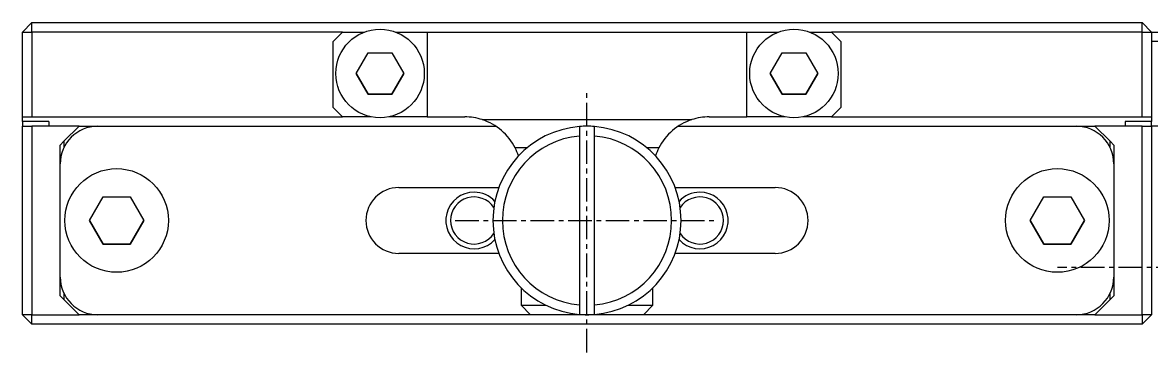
# Model space of a CAD drawing. Extents: x 10 to 371, y 10 to 242.
# Drawn here: x 86.8 to 146.8, y 224.2 to 241.8 of the extents above; entities that cross this region are included whole.
import ezdxf

# ---------------------------------------------------------------- set-up
doc = ezdxf.new("R2010")
doc.units = 0
doc.linetypes.add('CENTER', pattern=[2, 1.25, -0.25, 0.25, -0.25])
doc.layers.get('0').update_dxf_attribs({"linetype": 'CONTINUOUS'})
doc.layers.add('CENTER', color=1, linetype='CENTER')

msp = doc.modelspace()

# ---------------------------------------------------------------- linework, layer by layer
at = {"color": 7, "linetype": 'CONTINUOUS'}
for p, q in [((86.844926, 241.25), (87.344926, 241.75)), ((86.844926, 241.25), (87.344926, 241.25)), ((86.844926, 236.75), (86.844926, 241.25)), ((87.344926, 241.25), (87.344926, 241.75)), ((87.344926, 241.75), (146.344926, 241.75)), ((87.344926, 241.25), (87.344926, 236.75)), ((103.844926, 241.25), (87.344926, 241.25)), ((103.344926, 240.75), (103.844926, 241.25)), ((103.844926, 241.25), (105.01879, 241.25)), ((106.671062, 241.25), (108.344926, 241.25)), ((108.344926, 241.25), (108.344926, 236.75)), ((108.344926, 241.25), (125.344926, 241.25)), ((125.344926, 236.75), (125.344926, 241.25)), ((125.344926, 241.25), (127.01879, 241.25)), ((128.671062, 241.25), (129.844926, 241.25)), ((129.844926, 241.25), (130.344926, 240.75)), ((146.344926, 241.25), (129.844926, 241.25)), ((146.344926, 241.25), (146.344926, 241.75)), ((146.844926, 241.25), (146.344926, 241.75)), ((146.344926, 236.75), (146.344926, 241.25)), ((146.344926, 241.25), (146.844926, 241.25)), ((146.844926, 241.25), (146.844926, 236.75)), ((146.844926, 241.25), (164.344926, 241.25)), ((103.344926, 237.25), (103.344926, 240.75)), ((130.344926, 240.75), (130.344926, 237.25)), ((164.344926, 240.75), (146.844926, 240.75)), ((104.574755, 239.049999), (105.209841, 240.149999)), ((105.209841, 240.149999), (106.480011, 240.149999)), ((106.480011, 240.149999), (107.115097, 239.049999)), ((126.574755, 239.049999), (127.209841, 240.149999)), ((127.209841, 240.149999), (128.480011, 240.149999)), ((128.480011, 240.149999), (129.115097, 239.049999)), ((105.209841, 237.949999), (104.574755, 239.049999)), ((104.574755, 239.049999), (105.209841, 237.949999)), ((107.115097, 239.049999), (106.480011, 237.949999)), ((106.480011, 237.949999), (107.115097, 239.049999)), ((127.209841, 237.949999), (126.574755, 239.049999)), ((126.574755, 239.049999), (127.209841, 237.949999)), ((129.115097, 239.049999), (128.480011, 237.949999)), ((128.480011, 237.949999), (129.115097, 239.049999)), ((106.480011, 237.949999), (105.209841, 237.949999)), ((105.209841, 237.949999), (106.480011, 237.949999)), ((128.480011, 237.949999), (127.209841, 237.949999)), ((127.209841, 237.949999), (128.480011, 237.949999)), ((103.844926, 236.75), (103.344926, 237.25)), ((130.344926, 237.25), (129.844926, 236.75)), ((86.844926, 236.75), (87.344926, 236.75)), ((86.844926, 236.5), (86.844926, 236.75)), ((88.244926, 236.5), (86.844926, 236.5)), ((86.844926, 236.5), (86.844926, 236.25)), ((87.344926, 236.75), (103.844926, 236.75)), ((88.244926, 236.5), (88.244926, 236.25)), ((105.362743, 236.75), (103.844926, 236.75)), ((108.344926, 236.75), (106.327109, 236.75)), ((108.344926, 236.75), (110.344926, 236.75)), ((111.281676, 236.6), (122.408176, 236.6)), ((123.344926, 236.75), (125.344926, 236.75)), ((127.362743, 236.75), (125.344926, 236.75)), ((129.844926, 236.75), (128.327109, 236.75)), ((129.844926, 236.75), (146.344926, 236.75)), ((146.844926, 236.5), (145.444926, 236.5)), ((145.444926, 236.5), (145.444926, 236.25)), ((146.344926, 236.75), (146.844926, 236.75)), ((146.844926, 236.75), (146.844926, 236.5)), ((146.844926, 236.25), (146.844926, 236.5)), ((86.844926, 226.25), (86.844926, 236.25)), ((86.844926, 236.25), (87.344926, 236.25)), ((87.344926, 236.25), (87.344926, 226.25)), ((89.844926, 236.25), (87.344926, 236.25)), ((89.844926, 236.25), (89.044926, 235.45)), ((89.844926, 236.25), (90.844926, 236.25)), ((90.844926, 236.249999), (112.003016, 236.249999)), ((116.444926, 236.233974), (116.444926, 235.732186)), ((117.244926, 235.732186), (117.244926, 236.233974)), ((121.686714, 236.249999), (142.844926, 236.249999)), ((142.844926, 236.249999), (143.844926, 236.25)), ((144.644926, 235.45), (143.844926, 236.25)), ((146.344926, 236.25), (143.844926, 236.25)), ((146.344926, 226.25), (146.344926, 236.25)), ((146.344926, 236.25), (146.844926, 236.25)), ((146.844926, 236.25), (146.844926, 226.25)), ((161.344926, 236.25), (146.844926, 236.25)), ((88.844926, 235.25), (89.044926, 235.45)), ((88.844926, 234.249999), (88.844926, 235.25)), ((89.044926, 235.45), (89.044926, 235.121779)), ((116.444926, 235.732186), (116.444926, 226.767813)), ((117.244926, 226.767813), (117.244926, 235.732186)), ((144.644926, 235.121779), (144.644926, 235.45)), ((144.644926, 235.45), (144.844926, 235.25)), ((144.844926, 235.25), (144.844926, 234.249999)), ((113.654707, 235.1), (113.024012, 235.1)), ((120.66584, 235.1), (120.035145, 235.1)), ((88.844926, 228.25), (88.844926, 234.249999)), ((144.844926, 234.249999), (144.844926, 228.25)), ((106.844926, 232.999999), (112.161177, 232.999999)), ((121.528674, 232.999999), (126.844926, 232.999999)), ((90.40155, 231.249999), (91.123238, 232.499999)), ((91.123238, 232.499999), (92.566614, 232.499999)), ((92.566614, 232.499999), (93.288302, 231.249999)), ((140.40155, 231.249999), (141.123238, 232.499999)), ((141.123238, 232.499999), (142.566614, 232.499999)), ((142.566614, 232.499999), (143.288302, 231.249999)), ((91.123238, 229.999999), (90.40155, 231.249999)), ((90.40155, 231.249999), (91.123238, 229.999999)), ((93.288302, 231.249999), (92.566614, 229.999999)), ((92.566614, 229.999999), (93.288302, 231.249999)), ((141.123238, 229.999999), (140.40155, 231.249999)), ((140.40155, 231.249999), (141.123238, 229.999999)), ((143.288302, 231.249999), (142.566614, 229.999999)), ((142.566614, 229.999999), (143.288302, 231.249999)), ((92.566614, 229.999999), (91.123238, 229.999999)), ((91.123238, 229.999999), (92.566614, 229.999999)), ((142.566614, 229.999999), (141.123238, 229.999999)), ((141.123238, 229.999999), (142.566614, 229.999999)), ((112.161177, 229.5), (106.844926, 229.5)), ((126.844926, 229.5), (121.528674, 229.5)), ((88.844926, 227.25), (88.844926, 228.25)), ((144.844926, 228.25), (144.844926, 227.25)), ((113.344926, 227.679285), (113.344926, 226.75)), ((120.344926, 226.75), (120.344926, 227.679285)), ((89.044926, 227.05), (88.844926, 227.25)), ((89.044926, 227.37822), (89.044926, 227.05)), ((89.044926, 227.05), (89.844926, 226.25)), ((143.844926, 226.25), (144.644926, 227.05)), ((144.644926, 227.05), (144.644926, 227.37822)), ((144.844926, 227.25), (144.644926, 227.05)), ((87.344926, 226.25), (86.844926, 226.25)), ((87.344926, 225.75), (86.844926, 226.25)), ((87.344926, 226.25), (89.844926, 226.25)), ((87.344926, 225.75), (87.344926, 226.25)), ((90.844926, 226.25), (89.844926, 226.25)), ((113.844926, 226.25), (90.844926, 226.25)), ((113.344926, 226.75), (114.665476, 226.75)), ((113.844926, 226.25), (113.344926, 226.75)), ((116.844926, 226.25), (113.844926, 226.25)), ((116.444926, 226.767813), (116.444926, 226.266025)), ((119.844926, 226.25), (116.844926, 226.25)), ((117.244926, 226.266025), (117.244926, 226.767813)), ((119.024375, 226.75), (120.344926, 226.75)), ((120.344926, 226.75), (119.844926, 226.25)), ((142.844926, 226.25), (119.844926, 226.25)), ((143.844926, 226.25), (142.844926, 226.25)), ((143.844926, 226.25), (146.344926, 226.25)), ((146.344926, 226.25), (146.344926, 225.75)), ((146.844926, 226.25), (146.344926, 225.75)), ((146.844926, 226.25), (146.344926, 226.25)), ((146.344926, 225.75), (87.344926, 225.75))]:
    msp.add_line(p, q, dxfattribs=at)
for centre, radius in [((105.844926, 239.049999), 2.35), ((127.844926, 239.049999), 2.35), ((91.844926, 231.249999), 2.75), ((141.844926, 231.249999), 2.75)]:
    msp.add_circle(centre, radius, dxfattribs=at)
for centre, radius, start, end in [((110.344926, 233.75), 3, 71.805128, 90), ((110.344922, 233.749995), 3.000005, 26.743726, 71.805086), ((123.344926, 233.75), 3, 108.194872, 153.256316), ((123.344926, 233.75), 3, 90, 108.194872), ((90.844926, 234.249999), 2, 90, 180), ((116.844926, 231.249999), 5, 94.588566, 265.411434), ((116.844926, 231.249999), 5, 85.411434, 94.588566), ((116.844926, 231.249999), 5, 274.588566, 85.411434), ((142.844926, 234.249999), 2, 0, 90), ((116.844926, 231.249999), 4.5, 95.099689, 264.900311), ((116.844926, 231.249999), 4.5, 275.099689, 84.900311), ((110.344926, 233.75), 3, 17.903998, 26.743684), ((123.344926, 233.75), 3, 153.256316, 162.096002), ((106.844926, 231.25), 1.75, 90, 270), ((126.844926, 231.25), 1.75, 270, 90), ((110.844926, 231.25), 1.25, 33.12294, 180), ((122.844926, 231.25), 1.25, 213.12294, 146.87706), ((110.844926, 231.25), 1.25, 180, 326.87706), ((90.844926, 228.25), 2, 180, 270), ((142.844926, 228.25), 2, 270, 0), ((116.844926, 231.249999), 5, 265.411434, 274.588566)]:
    msp.add_arc(centre, radius, start, end, dxfattribs=at)
at = {"color": 3, "linetype": 'CONTINUOUS'}
for centre, start, end in [((110.844926, 231.25), 90, 317.401187), ((110.844926, 231.25), 42.598813, 90), ((122.844926, 231.25), 90, 137.401187), ((122.844926, 231.25), 222.598813, 90)]:
    msp.add_arc(centre, 1.5, start, end, dxfattribs=at)
at = {"layer": 'CENTER', "color": 1, "linetype": 'CENTER'}
for p, q in [((116.844926, 224.249999), (116.844926, 238.249999)), ((109.844926, 231.249999), (123.844926, 231.249999)), ((210.344933, 228.749999), (141.844934, 228.749999))]:
    msp.add_line(p, q, dxfattribs=at)

doc.saveas('drawing.dxf')
